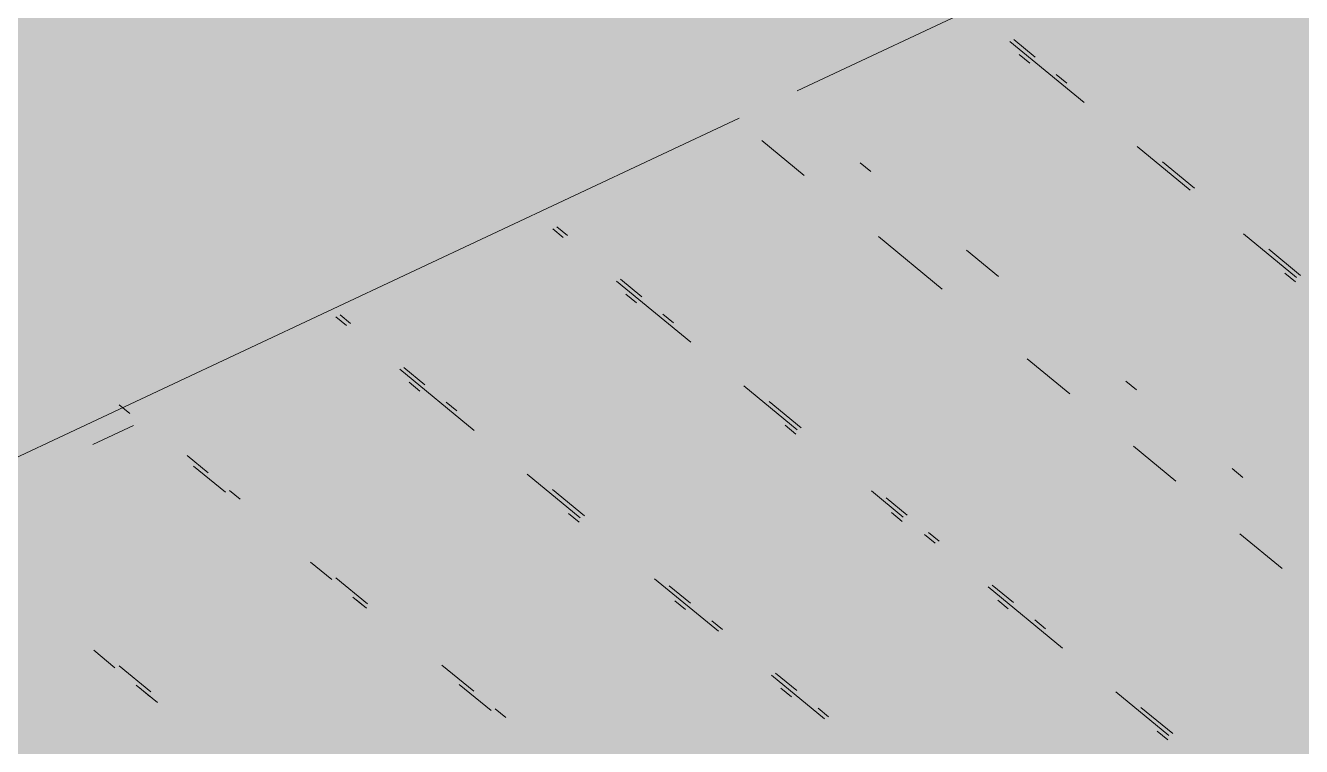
# Model space of a CAD drawing. Header units: millimetres. Extents: x 5 to 1315, y 5 to 292.
# Drawn here: x 1193.931 to 1197.866, y 93.266 to 95.489 of the extents above; entities that cross this region are included whole.
import ezdxf

# ---------------------------------------------------------------- set-up
doc = ezdxf.new("R2010")
doc.units = ezdxf.units.MM
doc.layers.add('EXISTING', color=7, linetype='Continuous')
doc.layers.add('IMAGES', color=7, linetype='Continuous')

# ---------------------------------------------------------------- blocks, each defined once
blk = doc.blocks.new('SHEET_03')
at = {"layer": 'EXISTING', "color": 250, "lineweight": 9}
for p, q in [((296.3103, 95.2876), (300.1095, 97.0712)), ((297.0444, 95.3917), (296.9789, 95.4456)), ((296.9664, 95.4397), (297.1957, 95.2512)), ((297.0285, 95.3724), (296.9958, 95.3994)), ((297.1427, 95.3109), (297.1099, 95.3378)), ((292.3561, 93.4312), (296.1318, 95.2038)), ((296.2012, 95.1343), (296.3323, 95.0266)), ((297.3596, 95.1165), (297.5234, 94.9818)), ((296.5383, 95.0387), (296.5055, 95.0656)), ((297.5359, 94.9877), (297.4376, 95.0685)), ((295.5566, 94.8625), (295.5894, 94.8355)), ((295.6019, 94.8414), (295.5691, 94.8683)), ((296.5616, 94.8381), (296.7582, 94.6765)), ((297.6872, 94.8472), (297.851, 94.7125)), ((296.9314, 94.7155), (296.8332, 94.7963)), ((297.8635, 94.7184), (297.7652, 94.7992)), ((295.7532, 94.7009), (295.9825, 94.5123)), ((295.8312, 94.6529), (295.7657, 94.7067)), ((297.8476, 94.6991), (297.8149, 94.726)), ((295.8153, 94.6336), (295.7826, 94.6605)), ((294.8881, 94.591), (294.9209, 94.564)), ((294.9334, 94.5699), (294.9006, 94.5968)), ((295.9295, 94.5721), (295.8967, 94.599)), ((297.0203, 94.461), (297.1513, 94.3533)), ((295.0847, 94.4294), (295.3141, 94.2408)), ((295.1627, 94.3814), (295.0972, 94.4352)), ((295.1468, 94.3621), (295.1141, 94.389)), ((297.3574, 94.3654), (297.3246, 94.3923)), ((296.1464, 94.3777), (296.3102, 94.243)), ((294.2197, 94.3194), (294.2524, 94.2925)), ((295.261, 94.3006), (295.2283, 94.3275)), ((296.3227, 94.2489), (296.2244, 94.3297)), ((294.1383, 94.1972), (294.2632, 94.2559)), ((296.3068, 94.2296), (296.274, 94.2565)), ((297.3479, 94.1917), (297.479, 94.0839)), ((294.4943, 94.1098), (294.4287, 94.1637)), ((294.449, 94.1309), (294.5473, 94.0501)), ((295.4779, 94.1062), (295.6417, 93.9715)), ((297.685, 94.096), (297.6522, 94.123)), ((294.5925, 94.029), (294.5598, 94.056)), ((295.6542, 93.9774), (295.5559, 94.0582)), ((296.5395, 94.0545), (296.6378, 93.9737)), ((296.6503, 93.9796), (296.5848, 94.0334)), ((295.6383, 93.9581), (295.6055, 93.985)), ((296.6344, 93.9603), (296.6016, 93.9872)), ((296.7033, 93.9198), (296.7361, 93.8929)), ((296.7486, 93.8988), (296.7158, 93.9257)), ((297.6756, 93.9223), (297.8066, 93.8146)), ((294.8094, 93.8347), (294.8749, 93.7808)), ((294.9857, 93.7059), (294.8874, 93.7867)), ((295.871, 93.783), (296.0676, 93.6214)), ((295.9818, 93.708), (295.9163, 93.7619)), ((296.8999, 93.7582), (297.1293, 93.5697)), ((296.9779, 93.7102), (296.9124, 93.7641)), ((294.9405, 93.7269), (294.9732, 93.7)), ((294.9823, 93.6924), (294.9496, 93.7194)), ((295.9659, 93.6888), (295.9332, 93.7157)), ((296.962, 93.6909), (296.9293, 93.7179)), ((296.0801, 93.6272), (296.0473, 93.6542)), ((297.0762, 93.6294), (297.0435, 93.6564)), ((294.1409, 93.5631), (294.2065, 93.5093)), ((294.3172, 93.4343), (294.2189, 93.5151)), ((295.3133, 93.4365), (295.2151, 93.5173)), ((296.2314, 93.4867), (296.3953, 93.352)), ((296.3095, 93.4387), (296.2439, 93.4926)), ((294.272, 93.4554), (294.3375, 93.4015)), ((294.3138, 93.4209), (294.2811, 93.4479)), ((295.2681, 93.4576), (295.3664, 93.3768)), ((296.2936, 93.4194), (296.2608, 93.4464)), ((297.2931, 93.435), (297.4569, 93.3004)), ((295.4116, 93.3557), (295.3789, 93.3827)), ((296.4077, 93.3579), (296.375, 93.3848)), ((297.4694, 93.3062), (297.3711, 93.387)), ((297.4535, 93.287), (297.4207, 93.3139))]:
    blk.add_line(p, q, dxfattribs=at)
at = {"layer": 'IMAGES', "color": 7}
for points in [[(289.3345, 95.4359), (296.3691, 95.4359), (289.3345, 95.5323), (296.3691, 95.5323)], [(296.3691, 95.4359), (296.4655, 95.4359), (296.3691, 95.5323), (296.4655, 95.5323)], [(296.4655, 95.3395), (296.5618, 95.3395), (296.4655, 95.5323), (296.5618, 95.5323)], [(296.5618, 95.4359), (296.6582, 95.4359), (296.5618, 95.5323), (296.6582, 95.5323)], [(296.6582, 95.4359), (296.7545, 95.4359), (296.6582, 95.5323), (296.7545, 95.5323)], [(296.7545, 95.4359), (296.8509, 95.4359), (296.7545, 95.5323), (296.8509, 95.5323)], [(296.8509, 95.4359), (297.0436, 95.4359), (296.8509, 95.5323), (297.0436, 95.5323)], [(297.0436, 95.4359), (297.14, 95.4359), (297.0436, 95.5323), (297.14, 95.5323)], [(297.14, 95.3395), (297.2364, 95.3395), (297.14, 95.5323), (297.2364, 95.5323)], [(297.2364, 95.4359), (297.6218, 95.4359), (297.2364, 95.5323), (297.6218, 95.5323)], [(297.6218, 95.4359), (297.7182, 95.4359), (297.6218, 95.5323), (297.7182, 95.5323)], [(297.7182, 95.4359), (297.8145, 95.4359), (297.7182, 95.5323), (297.8145, 95.5323)], [(297.8145, 95.4359), (297.9109, 95.4359), (297.8145, 95.5323), (297.9109, 95.5323)], [(289.0455, 95.3395), (296.08, 95.3395), (289.0455, 95.4359), (296.08, 95.4359)], [(296.08, 95.3395), (296.2727, 95.3395), (296.08, 95.4359), (296.2727, 95.4359)], [(296.2727, 95.3395), (296.3691, 95.3395), (296.2727, 95.4359), (296.3691, 95.4359)], [(296.3691, 95.3395), (296.4655, 95.3395), (296.3691, 95.4359), (296.4655, 95.4359)], [(296.5618, 95.3395), (296.6582, 95.3395), (296.5618, 95.4359), (296.6582, 95.4359)], [(296.6582, 95.3395), (296.7545, 95.3395), (296.6582, 95.4359), (296.7545, 95.4359)], [(296.7545, 95.3395), (296.8509, 95.3395), (296.7545, 95.4359), (296.8509, 95.4359)], [(296.8509, 95.3395), (296.9473, 95.3395), (296.8509, 95.4359), (296.9473, 95.4359)], [(296.9473, 95.3395), (297.0436, 95.3395), (296.9473, 95.4359), (297.0436, 95.4359)], [(297.0436, 95.3395), (297.14, 95.3395), (297.0436, 95.4359), (297.14, 95.4359)], [(297.2364, 95.3395), (297.8145, 95.3395), (297.2364, 95.4359), (297.8145, 95.4359)], [(297.8145, 95.3395), (297.9109, 95.3395), (297.8145, 95.4359), (297.9109, 95.4359)], [(288.9491, 95.2431), (295.8873, 95.2431), (288.9491, 95.3395), (295.8873, 95.3395)], [(295.8873, 95.2431), (296.08, 95.2431), (295.8873, 95.3395), (296.08, 95.3395)], [(296.08, 95.2431), (296.1764, 95.2431), (296.08, 95.3395), (296.1764, 95.3395)], [(296.1764, 95.2431), (296.2727, 95.2431), (296.1764, 95.3395), (296.2727, 95.3395)], [(296.2727, 95.2431), (296.3691, 95.2431), (296.2727, 95.3395), (296.3691, 95.3395)], [(296.3691, 95.2431), (296.5618, 95.2431), (296.3691, 95.3395), (296.5618, 95.3395)], [(296.5618, 95.2431), (296.6582, 95.2431), (296.5618, 95.3395), (296.6582, 95.3395)], [(296.6582, 95.2431), (296.7545, 95.2431), (296.6582, 95.3395), (296.7545, 95.3395)], [(296.7545, 95.2431), (296.8509, 95.2431), (296.7545, 95.3395), (296.8509, 95.3395)], [(296.8509, 95.2431), (297.0436, 95.2431), (296.8509, 95.3395), (297.0436, 95.3395)], [(297.0436, 95.2431), (297.2364, 95.2431), (297.0436, 95.3395), (297.2364, 95.3395)], [(297.2364, 95.2431), (297.3327, 95.2431), (297.2364, 95.3395), (297.3327, 95.3395)], [(297.3327, 95.2431), (297.4291, 95.2431), (297.3327, 95.3395), (297.4291, 95.3395)], [(297.4291, 95.2431), (297.9109, 95.2431), (297.4291, 95.3395), (297.9109, 95.3395)], [(288.9491, 95.1467), (295.5982, 95.1467), (288.9491, 95.2431), (295.5982, 95.2431)], [(295.5982, 95.1467), (295.6945, 95.1467), (295.5982, 95.2431), (295.6945, 95.2431)], [(295.6945, 95.1467), (295.7909, 95.1467), (295.6945, 95.2431), (295.7909, 95.2431)], [(295.7909, 95.1467), (295.8873, 95.1467), (295.7909, 95.2431), (295.8873, 95.2431)], [(295.8873, 95.1467), (295.9836, 95.1467), (295.8873, 95.2431), (295.9836, 95.2431)], [(295.9836, 95.1467), (296.08, 95.1467), (295.9836, 95.2431), (296.08, 95.2431)], [(296.08, 95.1467), (296.2727, 95.1467), (296.08, 95.2431), (296.2727, 95.2431)], [(296.2727, 95.1467), (296.3691, 95.1467), (296.2727, 95.2431), (296.3691, 95.2431)], [(296.3691, 95.1467), (296.4655, 95.1467), (296.3691, 95.2431), (296.4655, 95.2431)], [(296.4655, 95.1467), (296.5618, 95.1467), (296.4655, 95.2431), (296.5618, 95.2431)], [(296.5618, 95.1467), (296.6582, 95.1467), (296.5618, 95.2431), (296.6582, 95.2431)], [(296.6582, 95.1467), (297.0436, 95.1467), (296.6582, 95.2431), (297.0436, 95.2431)], [(297.0436, 95.1467), (297.14, 95.1467), (297.0436, 95.2431), (297.14, 95.2431)], [(297.14, 95.1467), (297.4291, 95.1467), (297.14, 95.2431), (297.4291, 95.2431)], [(297.4291, 95.1467), (297.5255, 95.1467), (297.4291, 95.2431), (297.5255, 95.2431)], [(297.5255, 95.1467), (298.0073, 95.1467), (297.5255, 95.2431), (298.0073, 95.2431)], [(289.1418, 95.0503), (295.4055, 95.0503), (289.1418, 95.1467), (295.4055, 95.1467)], [(295.4055, 95.0503), (295.5018, 95.0503), (295.4055, 95.1467), (295.5018, 95.1467)], [(295.5018, 95.0503), (295.5982, 95.0503), (295.5018, 95.1467), (295.5982, 95.1467)], [(295.5982, 94.9539), (295.6945, 94.9539), (295.5982, 95.1467), (295.6945, 95.1467)], [(295.6945, 95.0503), (295.7909, 95.0503), (295.6945, 95.1467), (295.7909, 95.1467)], [(295.7909, 95.0503), (295.8873, 95.0503), (295.7909, 95.1467), (295.8873, 95.1467)], [(295.8873, 95.0503), (295.9836, 95.0503), (295.8873, 95.1467), (295.9836, 95.1467)], [(295.9836, 95.0503), (296.08, 95.0503), (295.9836, 95.1467), (296.08, 95.1467)], [(296.08, 95.0503), (296.1764, 95.0503), (296.08, 95.1467), (296.1764, 95.1467)], [(296.1764, 95.0503), (296.3691, 95.0503), (296.1764, 95.1467), (296.3691, 95.1467)], [(296.3691, 95.0503), (296.4655, 95.0503), (296.3691, 95.1467), (296.4655, 95.1467)], [(296.4655, 95.0503), (296.5618, 95.0503), (296.4655, 95.1467), (296.5618, 95.1467)], [(296.5618, 95.0503), (296.6582, 95.0503), (296.5618, 95.1467), (296.6582, 95.1467)], [(296.6582, 95.0503), (297.14, 95.0503), (296.6582, 95.1467), (297.14, 95.1467)], [(297.14, 95.0503), (297.2364, 95.0503), (297.14, 95.1467), (297.2364, 95.1467)], [(297.2364, 95.0503), (297.3327, 95.0503), (297.2364, 95.1467), (297.3327, 95.1467)], [(297.3327, 95.0503), (297.5255, 95.0503), (297.3327, 95.1467), (297.5255, 95.1467)], [(297.5255, 95.0503), (297.6218, 95.0503), (297.5255, 95.1467), (297.6218, 95.1467)], [(297.6218, 95.0503), (298.2, 95.0503), (297.6218, 95.1467), (298.2, 95.1467)], [(289.4309, 94.9539), (295.3091, 94.9539), (289.4309, 95.0503), (295.3091, 95.0503)], [(295.3091, 94.9539), (295.4055, 94.9539), (295.3091, 95.0503), (295.4055, 95.0503)], [(295.4055, 94.8575), (295.5018, 94.8575), (295.4055, 95.0503), (295.5018, 95.0503)], [(295.5018, 94.9539), (295.5982, 94.9539), (295.5018, 95.0503), (295.5982, 95.0503)], [(295.6945, 94.9539), (295.7909, 94.9539), (295.6945, 95.0503), (295.7909, 95.0503)], [(295.7909, 94.9539), (295.9836, 94.9539), (295.7909, 95.0503), (295.9836, 95.0503)], [(295.9836, 94.9539), (296.08, 94.9539), (295.9836, 95.0503), (296.08, 95.0503)], [(296.08, 94.9539), (296.1764, 94.9539), (296.08, 95.0503), (296.1764, 95.0503)], [(296.1764, 94.9539), (296.2727, 94.9539), (296.1764, 95.0503), (296.2727, 95.0503)], [(296.2727, 94.9539), (296.3691, 94.9539), (296.2727, 95.0503), (296.3691, 95.0503)], [(296.3691, 94.9539), (296.4655, 94.9539), (296.3691, 95.0503), (296.4655, 95.0503)], [(296.4655, 94.9539), (296.6582, 94.9539), (296.4655, 95.0503), (296.6582, 95.0503)], [(296.6582, 94.9539), (296.7545, 94.9539), (296.6582, 95.0503), (296.7545, 95.0503)], [(296.7545, 94.9539), (296.8509, 94.9539), (296.7545, 95.0503), (296.8509, 95.0503)], [(296.8509, 94.9539), (297.2364, 94.9539), (296.8509, 95.0503), (297.2364, 95.0503)], [(297.2364, 94.9539), (297.3327, 94.9539), (297.2364, 95.0503), (297.3327, 95.0503)], [(297.3327, 94.9539), (297.4291, 94.9539), (297.3327, 95.0503), (297.4291, 95.0503)], [(297.4291, 94.9539), (297.6218, 94.9539), (297.4291, 95.0503), (297.6218, 95.0503)], [(297.6218, 94.9539), (297.7182, 94.9539), (297.6218, 95.0503), (297.7182, 95.0503)], [(297.7182, 94.9539), (298.2964, 94.9539), (297.7182, 95.0503), (298.2964, 95.0503)], [(289.5273, 94.8575), (295.02, 94.8575), (289.5273, 94.9539), (295.02, 94.9539)], [(295.02, 94.8575), (295.1164, 94.8575), (295.02, 94.9539), (295.1164, 94.9539)], [(295.1164, 94.7611), (295.2127, 94.7611), (295.1164, 94.9539), (295.2127, 94.9539)], [(295.2127, 94.8575), (295.3091, 94.8575), (295.2127, 94.9539), (295.3091, 94.9539)], [(295.3091, 94.8575), (295.4055, 94.8575), (295.3091, 94.9539), (295.4055, 94.9539)], [(295.5018, 94.8575), (295.5982, 94.8575), (295.5018, 94.9539), (295.5982, 94.9539)], [(295.5982, 94.8575), (295.6945, 94.8575), (295.5982, 94.9539), (295.6945, 94.9539)], [(295.6945, 94.8575), (295.7909, 94.8575), (295.6945, 94.9539), (295.7909, 94.9539)], [(295.7909, 94.8575), (295.9836, 94.8575), (295.7909, 94.9539), (295.9836, 94.9539)], [(295.9836, 94.8575), (296.2727, 94.8575), (295.9836, 94.9539), (296.2727, 94.9539)], [(296.2727, 94.8575), (296.3691, 94.8575), (296.2727, 94.9539), (296.3691, 94.9539)], [(296.3691, 94.8575), (296.4655, 94.8575), (296.3691, 94.9539), (296.4655, 94.9539)], [(296.4655, 94.8575), (296.5618, 94.8575), (296.4655, 94.9539), (296.5618, 94.9539)], [(296.5618, 94.8575), (296.7545, 94.8575), (296.5618, 94.9539), (296.7545, 94.9539)], [(296.7545, 94.8575), (296.8509, 94.8575), (296.7545, 94.9539), (296.8509, 94.9539)], [(296.8509, 94.8575), (296.9473, 94.8575), (296.8509, 94.9539), (296.9473, 94.9539)], [(296.9473, 94.8575), (297.3327, 94.8575), (296.9473, 94.9539), (297.3327, 94.9539)], [(297.3327, 94.8575), (297.4291, 94.8575), (297.3327, 94.9539), (297.4291, 94.9539)], [(297.4291, 94.8575), (297.5255, 94.8575), (297.4291, 94.9539), (297.5255, 94.9539)], [(297.5255, 94.8575), (297.7182, 94.8575), (297.5255, 94.9539), (297.7182, 94.9539)], [(297.7182, 94.8575), (297.8145, 94.8575), (297.7182, 94.9539), (297.8145, 94.9539)], [(297.8145, 94.8575), (297.9109, 94.8575), (297.8145, 94.9539), (297.9109, 94.9539)], [(289.6236, 94.7611), (294.8273, 94.7611), (289.6236, 94.8575), (294.8273, 94.8575)], [(294.8273, 94.7611), (294.9236, 94.7611), (294.8273, 94.8575), (294.9236, 94.8575)], [(294.9236, 94.7611), (295.02, 94.7611), (294.9236, 94.8575), (295.02, 94.8575)], [(295.02, 94.7611), (295.1164, 94.7611), (295.02, 94.8575), (295.1164, 94.8575)], [(295.2127, 94.7611), (295.3091, 94.7611), (295.2127, 94.8575), (295.3091, 94.8575)], [(295.3091, 94.7611), (295.4055, 94.7611), (295.3091, 94.8575), (295.4055, 94.8575)], [(295.4055, 94.7611), (295.5018, 94.7611), (295.4055, 94.8575), (295.5018, 94.8575)], [(295.5018, 94.7611), (295.5982, 94.7611), (295.5018, 94.8575), (295.5982, 94.8575)], [(295.5982, 94.6647), (295.7909, 94.6647), (295.5982, 94.8575), (295.7909, 94.8575)], [(295.7909, 94.7611), (295.8873, 94.7611), (295.7909, 94.8575), (295.8873, 94.8575)], [(295.8873, 94.7611), (296.3691, 94.7611), (295.8873, 94.8575), (296.3691, 94.8575)], [(296.3691, 94.7611), (296.4655, 94.7611), (296.3691, 94.8575), (296.4655, 94.8575)], [(296.4655, 94.7611), (296.6582, 94.7611), (296.4655, 94.8575), (296.6582, 94.8575)], [(296.6582, 94.7611), (296.7545, 94.7611), (296.6582, 94.8575), (296.7545, 94.8575)], [(296.7545, 94.7611), (296.8509, 94.7611), (296.7545, 94.8575), (296.8509, 94.8575)], [(296.8509, 94.7611), (296.9473, 94.7611), (296.8509, 94.8575), (296.9473, 94.8575)], [(296.9473, 94.7611), (297.0436, 94.7611), (296.9473, 94.8575), (297.0436, 94.8575)], [(297.0436, 94.7611), (297.4291, 94.7611), (297.0436, 94.8575), (297.4291, 94.8575)], [(297.4291, 94.7611), (297.5255, 94.7611), (297.4291, 94.8575), (297.5255, 94.8575)], [(297.5255, 94.7611), (297.6218, 94.7611), (297.5255, 94.8575), (297.6218, 94.8575)], [(297.6218, 94.7611), (297.7182, 94.7611), (297.6218, 94.8575), (297.7182, 94.8575)], [(297.7182, 94.7611), (297.8145, 94.7611), (297.7182, 94.8575), (297.8145, 94.8575)], [(297.8145, 94.7611), (297.9109, 94.7611), (297.8145, 94.8575), (297.9109, 94.8575)], [(289.6236, 94.6647), (294.5382, 94.6647), (289.6236, 94.7611), (294.5382, 94.7611)], [(294.5382, 94.6647), (294.7309, 94.6647), (294.5382, 94.7611), (294.7309, 94.7611)], [(294.7309, 94.5683), (294.8273, 94.5683), (294.7309, 94.7611), (294.8273, 94.7611)], [(294.8273, 94.6647), (294.9236, 94.6647), (294.8273, 94.7611), (294.9236, 94.7611)], [(294.9236, 94.6647), (295.1164, 94.6647), (294.9236, 94.7611), (295.1164, 94.7611)], [(295.1164, 94.6647), (295.2127, 94.6647), (295.1164, 94.7611), (295.2127, 94.7611)], [(295.2127, 94.6647), (295.3091, 94.6647), (295.2127, 94.7611), (295.3091, 94.7611)], [(295.3091, 94.6647), (295.4055, 94.6647), (295.3091, 94.7611), (295.4055, 94.7611)], [(295.4055, 94.6647), (295.5018, 94.6647), (295.4055, 94.7611), (295.5018, 94.7611)], [(295.5018, 94.6647), (295.5982, 94.6647), (295.5018, 94.7611), (295.5982, 94.7611)], [(295.7909, 94.6647), (295.8873, 94.6647), (295.7909, 94.7611), (295.8873, 94.7611)], [(295.8873, 94.6647), (295.9836, 94.6647), (295.8873, 94.7611), (295.9836, 94.7611)], [(295.9836, 94.6647), (296.4655, 94.6647), (295.9836, 94.7611), (296.4655, 94.7611)], [(296.4655, 94.6647), (296.5618, 94.6647), (296.4655, 94.7611), (296.5618, 94.7611)], [(296.5618, 94.6647), (296.6582, 94.6647), (296.5618, 94.7611), (296.6582, 94.7611)], [(296.6582, 94.6647), (296.7545, 94.6647), (296.6582, 94.7611), (296.7545, 94.7611)], [(296.7545, 94.6647), (296.8509, 94.6647), (296.7545, 94.7611), (296.8509, 94.7611)], [(296.8509, 94.6647), (296.9473, 94.6647), (296.8509, 94.7611), (296.9473, 94.7611)], [(296.9473, 94.6647), (297.0436, 94.6647), (296.9473, 94.7611), (297.0436, 94.7611)], [(297.0436, 94.6647), (297.14, 94.6647), (297.0436, 94.7611), (297.14, 94.7611)], [(297.14, 94.6647), (297.6218, 94.6647), (297.14, 94.7611), (297.6218, 94.7611)], [(297.6218, 94.6647), (297.7182, 94.6647), (297.6218, 94.7611), (297.7182, 94.7611)], [(297.7182, 94.6647), (297.9109, 94.6647), (297.7182, 94.7611), (297.9109, 94.7611)], [(289.6236, 94.5683), (294.4418, 94.5683), (289.6236, 94.6647), (294.4418, 94.6647)], [(294.4418, 94.5683), (294.6345, 94.5683), (294.4418, 94.6647), (294.6345, 94.6647)], [(294.6345, 94.5683), (294.7309, 94.5683), (294.6345, 94.6647), (294.7309, 94.6647)], [(294.8273, 94.5683), (294.9236, 94.5683), (294.8273, 94.6647), (294.9236, 94.6647)], [(294.9236, 94.5683), (295.1164, 94.5683), (294.9236, 94.6647), (295.1164, 94.6647)], [(295.1164, 94.5683), (295.2127, 94.5683), (295.1164, 94.6647), (295.2127, 94.6647)], [(295.2127, 94.5683), (295.3091, 94.5683), (295.2127, 94.6647), (295.3091, 94.6647)], [(295.3091, 94.5683), (295.4055, 94.5683), (295.3091, 94.6647), (295.4055, 94.6647)], [(295.4055, 94.5683), (295.5982, 94.5683), (295.4055, 94.6647), (295.5982, 94.6647)], [(295.5982, 94.5683), (295.7909, 94.5683), (295.5982, 94.6647), (295.7909, 94.6647)], [(295.7909, 94.5683), (295.9836, 94.5683), (295.7909, 94.6647), (295.9836, 94.6647)], [(295.9836, 94.5683), (296.08, 94.5683), (295.9836, 94.6647), (296.08, 94.6647)], [(296.08, 94.5683), (296.5618, 94.5683), (296.08, 94.6647), (296.5618, 94.6647)], [(296.5618, 94.5683), (296.6582, 94.5683), (296.5618, 94.6647), (296.6582, 94.6647)], [(296.6582, 94.5683), (296.7545, 94.5683), (296.6582, 94.6647), (296.7545, 94.6647)], [(296.7545, 94.5683), (296.8509, 94.5683), (296.7545, 94.6647), (296.8509, 94.6647)], [(296.8509, 94.5683), (296.9473, 94.5683), (296.8509, 94.6647), (296.9473, 94.6647)], [(296.9473, 94.5683), (297.0436, 94.5683), (296.9473, 94.6647), (297.0436, 94.6647)], [(297.0436, 94.5683), (297.14, 94.5683), (297.0436, 94.6647), (297.14, 94.6647)], [(297.14, 94.5683), (297.2364, 94.5683), (297.14, 94.6647), (297.2364, 94.6647)], [(297.2364, 94.5683), (297.7182, 94.5683), (297.2364, 94.6647), (297.7182, 94.6647)], [(297.7182, 94.5683), (297.8145, 94.5683), (297.7182, 94.6647), (297.8145, 94.6647)], [(297.8145, 94.5683), (297.9109, 94.5683), (297.8145, 94.6647), (297.9109, 94.6647)], [(289.6236, 94.4719), (294.1527, 94.4719), (289.6236, 94.5683), (294.1527, 94.5683)], [(294.1527, 94.4719), (294.2491, 94.4719), (294.1527, 94.5683), (294.2491, 94.5683)], [(294.2491, 94.4719), (294.3455, 94.4719), (294.2491, 94.5683), (294.3455, 94.5683)], [(294.3455, 94.4719), (294.4418, 94.4719), (294.3455, 94.5683), (294.4418, 94.5683)], [(294.4418, 94.3755), (294.5382, 94.3755), (294.4418, 94.5683), (294.5382, 94.5683)], [(294.5382, 94.4719), (294.6345, 94.4719), (294.5382, 94.5683), (294.6345, 94.5683)], [(294.6345, 94.4719), (294.7309, 94.4719), (294.6345, 94.5683), (294.7309, 94.5683)], [(294.7309, 94.4719), (294.8273, 94.4719), (294.7309, 94.5683), (294.8273, 94.5683)], [(294.8273, 94.4719), (294.9236, 94.4719), (294.8273, 94.5683), (294.9236, 94.5683)], [(294.9236, 94.4719), (295.02, 94.4719), (294.9236, 94.5683), (295.02, 94.5683)], [(295.02, 94.4719), (295.1164, 94.4719), (295.02, 94.5683), (295.1164, 94.5683)], [(295.1164, 94.4719), (295.2127, 94.4719), (295.1164, 94.5683), (295.2127, 94.5683)], [(295.2127, 94.4719), (295.6945, 94.4719), (295.2127, 94.5683), (295.6945, 94.5683)], [(295.6945, 94.4719), (295.7909, 94.4719), (295.6945, 94.5683), (295.7909, 94.5683)], [(295.7909, 94.4719), (295.8873, 94.4719), (295.7909, 94.5683), (295.8873, 94.5683)], [(295.8873, 94.4719), (296.08, 94.4719), (295.8873, 94.5683), (296.08, 94.5683)], [(296.08, 94.4719), (296.1764, 94.4719), (296.08, 94.5683), (296.1764, 94.5683)], [(296.1764, 94.4719), (296.2727, 94.4719), (296.1764, 94.5683), (296.2727, 94.5683)], [(296.2727, 94.4719), (296.6582, 94.4719), (296.2727, 94.5683), (296.6582, 94.5683)], [(296.6582, 94.4719), (296.7545, 94.4719), (296.6582, 94.5683), (296.7545, 94.5683)], [(296.7545, 94.4719), (296.8509, 94.4719), (296.7545, 94.5683), (296.8509, 94.5683)], [(296.8509, 94.4719), (296.9473, 94.4719), (296.8509, 94.5683), (296.9473, 94.5683)], [(296.9473, 94.4719), (297.0436, 94.4719), (296.9473, 94.5683), (297.0436, 94.5683)], [(297.0436, 94.4719), (297.14, 94.4719), (297.0436, 94.5683), (297.14, 94.5683)], [(297.14, 94.4719), (297.2364, 94.4719), (297.14, 94.5683), (297.2364, 94.5683)], [(297.2364, 94.4719), (297.3327, 94.4719), (297.2364, 94.5683), (297.3327, 94.5683)], [(297.3327, 94.4719), (297.4291, 94.4719), (297.3327, 94.5683), (297.4291, 94.5683)], [(297.4291, 94.4719), (298.0073, 94.4719), (297.4291, 94.5683), (298.0073, 94.5683)], [(289.6236, 94.3755), (294.0564, 94.3755), (289.6236, 94.4719), (294.0564, 94.4719)], [(294.0564, 94.3755), (294.1527, 94.3755), (294.0564, 94.4719), (294.1527, 94.4719)], [(294.1527, 94.3755), (294.2491, 94.3755), (294.1527, 94.4719), (294.2491, 94.4719)], [(294.2491, 94.3755), (294.3455, 94.3755), (294.2491, 94.4719), (294.3455, 94.4719)], [(294.3455, 94.3755), (294.4418, 94.3755), (294.3455, 94.4719), (294.4418, 94.4719)], [(294.5382, 94.3755), (294.6345, 94.3755), (294.5382, 94.4719), (294.6345, 94.4719)], [(294.6345, 94.3755), (294.7309, 94.3755), (294.6345, 94.4719), (294.7309, 94.4719)], [(294.7309, 94.3755), (294.8273, 94.3755), (294.7309, 94.4719), (294.8273, 94.4719)], [(294.8273, 94.3755), (294.9236, 94.3755), (294.8273, 94.4719), (294.9236, 94.4719)], [(294.9236, 94.3755), (295.02, 94.3755), (294.9236, 94.4719), (295.02, 94.4719)], [(295.02, 94.3755), (295.1164, 94.3755), (295.02, 94.4719), (295.1164, 94.4719)], [(295.1164, 94.3755), (295.2127, 94.3755), (295.1164, 94.4719), (295.2127, 94.4719)], [(295.2127, 94.3755), (295.7909, 94.3755), (295.2127, 94.4719), (295.7909, 94.4719)], [(295.7909, 94.3755), (295.8873, 94.3755), (295.7909, 94.4719), (295.8873, 94.4719)], [(295.8873, 94.3755), (295.9836, 94.3755), (295.8873, 94.4719), (295.9836, 94.4719)], [(295.9836, 94.3755), (296.08, 94.3755), (295.9836, 94.4719), (296.08, 94.4719)], [(296.08, 94.3755), (296.1764, 94.3755), (296.08, 94.4719), (296.1764, 94.4719)], [(296.1764, 94.3755), (296.2727, 94.3755), (296.1764, 94.4719), (296.2727, 94.4719)], [(296.2727, 94.3755), (296.3691, 94.3755), (296.2727, 94.4719), (296.3691, 94.4719)], [(296.3691, 94.3755), (296.7545, 94.3755), (296.3691, 94.4719), (296.7545, 94.4719)], [(296.7545, 94.3755), (296.8509, 94.3755), (296.7545, 94.4719), (296.8509, 94.4719)], [(296.8509, 94.3755), (296.9473, 94.3755), (296.8509, 94.4719), (296.9473, 94.4719)], [(296.9473, 94.3755), (297.14, 94.3755), (296.9473, 94.4719), (297.14, 94.4719)], [(297.14, 94.3755), (297.2364, 94.3755), (297.14, 94.4719), (297.2364, 94.4719)], [(297.2364, 94.3755), (297.3327, 94.3755), (297.2364, 94.4719), (297.3327, 94.4719)], [(297.3327, 94.3755), (297.4291, 94.3755), (297.3327, 94.4719), (297.4291, 94.4719)], [(297.4291, 94.3755), (297.5255, 94.3755), (297.4291, 94.4719), (297.5255, 94.4719)], [(297.5255, 94.3755), (298.1036, 94.3755), (297.5255, 94.4719), (298.1036, 94.4719)], [(293.8636, 94.2791), (293.96, 94.2791), (293.8636, 94.3755), (293.96, 94.3755)], [(293.96, 94.2791), (294.0564, 94.2791), (293.96, 94.3755), (294.0564, 94.3755)], [(294.0564, 94.2791), (294.1527, 94.2791), (294.0564, 94.3755), (294.1527, 94.3755)], [(294.1527, 94.2791), (294.2491, 94.2791), (294.1527, 94.3755), (294.2491, 94.3755)], [(294.2491, 94.2791), (294.3455, 94.2791), (294.2491, 94.3755), (294.3455, 94.3755)], [(294.3455, 94.2791), (294.4418, 94.2791), (294.3455, 94.3755), (294.4418, 94.3755)], [(294.4418, 94.2791), (294.5382, 94.2791), (294.4418, 94.3755), (294.5382, 94.3755)], [(294.5382, 94.2791), (294.6345, 94.2791), (294.5382, 94.3755), (294.6345, 94.3755)], [(294.6345, 94.2791), (294.7309, 94.2791), (294.6345, 94.3755), (294.7309, 94.3755)], [(294.7309, 94.2791), (295.1164, 94.2791), (294.7309, 94.3755), (295.1164, 94.3755)], [(295.1164, 94.2791), (295.3091, 94.2791), (295.1164, 94.3755), (295.3091, 94.3755)], [(295.3091, 94.2791), (295.9836, 94.2791), (295.3091, 94.3755), (295.9836, 94.3755)], [(295.9836, 94.2791), (296.08, 94.2791), (295.9836, 94.3755), (296.08, 94.3755)], [(296.08, 94.2791), (296.1764, 94.2791), (296.08, 94.3755), (296.1764, 94.3755)], [(296.1764, 94.2791), (296.2727, 94.2791), (296.1764, 94.3755), (296.2727, 94.3755)], [(296.2727, 94.2791), (296.3691, 94.2791), (296.2727, 94.3755), (296.3691, 94.3755)], [(296.3691, 94.2791), (296.4655, 94.2791), (296.3691, 94.3755), (296.4655, 94.3755)], [(296.4655, 94.2791), (296.9473, 94.2791), (296.4655, 94.3755), (296.9473, 94.3755)], [(296.9473, 94.2791), (297.0436, 94.2791), (296.9473, 94.3755), (297.0436, 94.3755)], [(297.0436, 94.2791), (297.14, 94.2791), (297.0436, 94.3755), (297.14, 94.3755)], [(297.14, 94.2791), (297.2364, 94.2791), (297.14, 94.3755), (297.2364, 94.3755)], [(297.2364, 94.2791), (297.3327, 94.2791), (297.2364, 94.3755), (297.3327, 94.3755)], [(297.3327, 94.2791), (297.5255, 94.2791), (297.3327, 94.3755), (297.5255, 94.3755)], [(297.5255, 94.2791), (297.6218, 94.2791), (297.5255, 94.3755), (297.6218, 94.3755)], [(297.6218, 94.2791), (298.1036, 94.2791), (297.6218, 94.3755), (298.1036, 94.3755)], [(293.8636, 94.1827), (293.96, 94.1827), (293.8636, 94.2791), (293.96, 94.2791)], [(293.96, 94.1827), (294.0564, 94.1827), (293.96, 94.2791), (294.0564, 94.2791)], [(294.0564, 94.1827), (294.1527, 94.1827), (294.0564, 94.2791), (294.1527, 94.2791)], [(294.1527, 94.0863), (294.2491, 94.0863), (294.1527, 94.2791), (294.2491, 94.2791)], [(294.2491, 94.1827), (294.4418, 94.1827), (294.2491, 94.2791), (294.4418, 94.2791)], [(294.4418, 94.1827), (294.6345, 94.1827), (294.4418, 94.2791), (294.6345, 94.2791)], [(294.6345, 94.1827), (295.2127, 94.1827), (294.6345, 94.2791), (295.2127, 94.2791)], [(295.2127, 94.1827), (295.4055, 94.1827), (295.2127, 94.2791), (295.4055, 94.2791)], [(295.4055, 94.1827), (295.5018, 94.1827), (295.4055, 94.2791), (295.5018, 94.2791)], [(295.5018, 94.1827), (296.08, 94.1827), (295.5018, 94.2791), (296.08, 94.2791)], [(296.08, 94.1827), (296.1764, 94.1827), (296.08, 94.2791), (296.1764, 94.2791)], [(296.1764, 94.1827), (296.2727, 94.1827), (296.1764, 94.2791), (296.2727, 94.2791)], [(296.2727, 94.1827), (296.3691, 94.1827), (296.2727, 94.2791), (296.3691, 94.2791)], [(296.3691, 94.1827), (296.4655, 94.1827), (296.3691, 94.2791), (296.4655, 94.2791)], [(296.4655, 94.1827), (296.5618, 94.1827), (296.4655, 94.2791), (296.5618, 94.2791)], [(296.5618, 94.1827), (297.0436, 94.1827), (296.5618, 94.2791), (297.0436, 94.2791)], [(297.0436, 94.1827), (297.14, 94.1827), (297.0436, 94.2791), (297.14, 94.2791)], [(297.14, 94.1827), (297.2364, 94.1827), (297.14, 94.2791), (297.2364, 94.2791)], [(297.2364, 94.1827), (297.3327, 94.1827), (297.2364, 94.2791), (297.3327, 94.2791)], [(297.3327, 94.1827), (297.5255, 94.1827), (297.3327, 94.2791), (297.5255, 94.2791)], [(297.5255, 94.1827), (297.6218, 94.1827), (297.5255, 94.2791), (297.6218, 94.2791)], [(297.6218, 94.1827), (297.7182, 94.1827), (297.6218, 94.2791), (297.7182, 94.2791)], [(297.7182, 94.1827), (298.2, 94.1827), (297.7182, 94.2791), (298.2, 94.2791)], [(293.8636, 94.0863), (293.96, 94.0863), (293.8636, 94.1827), (293.96, 94.1827)], [(293.96, 94.0863), (294.1527, 94.0863), (293.96, 94.1827), (294.1527, 94.1827)], [(294.2491, 94.0863), (294.3455, 94.0863), (294.2491, 94.1827), (294.3455, 94.1827)], [(294.3455, 93.9899), (294.4418, 93.9899), (294.3455, 94.1827), (294.4418, 94.1827)], [(294.4418, 94.0863), (294.5382, 94.0863), (294.4418, 94.1827), (294.5382, 94.1827)], [(294.5382, 94.0863), (294.6345, 94.0863), (294.5382, 94.1827), (294.6345, 94.1827)], [(294.6345, 94.0863), (294.7309, 94.0863), (294.6345, 94.1827), (294.7309, 94.1827)], [(294.7309, 94.0863), (295.2127, 94.0863), (294.7309, 94.1827), (295.2127, 94.1827)], [(295.2127, 94.0863), (295.3091, 94.0863), (295.2127, 94.1827), (295.3091, 94.1827)], [(295.3091, 94.0863), (295.4055, 94.0863), (295.3091, 94.1827), (295.4055, 94.1827)], [(295.4055, 94.0863), (295.5982, 94.0863), (295.4055, 94.1827), (295.5982, 94.1827)], [(295.5982, 94.0863), (295.6945, 94.0863), (295.5982, 94.1827), (295.6945, 94.1827)], [(295.6945, 94.0863), (296.1764, 94.0863), (295.6945, 94.1827), (296.1764, 94.1827)], [(296.1764, 94.0863), (296.2727, 94.0863), (296.1764, 94.1827), (296.2727, 94.1827)], [(296.2727, 94.0863), (296.3691, 94.0863), (296.2727, 94.1827), (296.3691, 94.1827)], [(296.3691, 94.0863), (296.4655, 94.0863), (296.3691, 94.1827), (296.4655, 94.1827)], [(296.4655, 94.0863), (296.5618, 94.0863), (296.4655, 94.1827), (296.5618, 94.1827)], [(296.5618, 94.0863), (296.6582, 94.0863), (296.5618, 94.1827), (296.6582, 94.1827)], [(296.6582, 94.0863), (297.14, 94.0863), (296.6582, 94.1827), (297.14, 94.1827)], [(297.14, 94.0863), (297.2364, 94.0863), (297.14, 94.1827), (297.2364, 94.1827)], [(297.2364, 94.0863), (297.3327, 94.0863), (297.2364, 94.1827), (297.3327, 94.1827)], [(297.3327, 94.0863), (297.5255, 94.0863), (297.3327, 94.1827), (297.5255, 94.1827)], [(297.5255, 94.0863), (297.6218, 94.0863), (297.5255, 94.1827), (297.6218, 94.1827)], [(297.6218, 94.0863), (297.7182, 94.0863), (297.6218, 94.1827), (297.7182, 94.1827)], [(297.7182, 94.0863), (297.8145, 94.0863), (297.7182, 94.1827), (297.8145, 94.1827)], [(297.8145, 94.0863), (298.2964, 94.0863), (297.8145, 94.1827), (298.2964, 94.1827)], [(293.7673, 93.9899), (293.96, 93.9899), (293.7673, 94.0863), (293.96, 94.0863)], [(293.96, 93.9899), (294.0564, 93.9899), (293.96, 94.0863), (294.0564, 94.0863)], [(294.0564, 93.9899), (294.1527, 93.9899), (294.0564, 94.0863), (294.1527, 94.0863)], [(294.1527, 93.9899), (294.2491, 93.9899), (294.1527, 94.0863), (294.2491, 94.0863)], [(294.2491, 93.9899), (294.3455, 93.9899), (294.2491, 94.0863), (294.3455, 94.0863)], [(294.4418, 93.9899), (294.5382, 93.9899), (294.4418, 94.0863), (294.5382, 94.0863)], [(294.5382, 93.9899), (294.6345, 93.9899), (294.5382, 94.0863), (294.6345, 94.0863)], [(294.6345, 93.9899), (294.8273, 93.9899), (294.6345, 94.0863), (294.8273, 94.0863)], [(294.8273, 93.9899), (295.3091, 93.9899), (294.8273, 94.0863), (295.3091, 94.0863)], [(295.3091, 93.9899), (295.4055, 93.9899), (295.3091, 94.0863), (295.4055, 94.0863)], [(295.4055, 93.9899), (295.5018, 93.9899), (295.4055, 94.0863), (295.5018, 94.0863)], [(295.5018, 93.9899), (295.6945, 93.9899), (295.5018, 94.0863), (295.6945, 94.0863)], [(295.6945, 93.9899), (295.7909, 93.9899), (295.6945, 94.0863), (295.7909, 94.0863)], [(295.7909, 93.9899), (296.3691, 93.9899), (295.7909, 94.0863), (296.3691, 94.0863)], [(296.3691, 93.9899), (296.4655, 93.9899), (296.3691, 94.0863), (296.4655, 94.0863)], [(296.4655, 93.9899), (296.6582, 93.9899), (296.4655, 94.0863), (296.6582, 94.0863)], [(296.6582, 93.9899), (296.7545, 93.9899), (296.6582, 94.0863), (296.7545, 94.0863)], [(296.7545, 93.9899), (296.8509, 93.9899), (296.7545, 94.0863), (296.8509, 94.0863)], [(296.8509, 93.9899), (297.3327, 93.9899), (296.8509, 94.0863), (297.3327, 94.0863)], [(297.3327, 93.9899), (297.4291, 93.9899), (297.3327, 94.0863), (297.4291, 94.0863)], [(297.4291, 93.9899), (297.5255, 93.9899), (297.4291, 94.0863), (297.5255, 94.0863)], [(297.5255, 93.9899), (297.8145, 93.9899), (297.5255, 94.0863), (297.8145, 94.0863)], [(297.8145, 93.9899), (297.9109, 93.9899), (297.8145, 94.0863), (297.9109, 94.0863)], [(293.8636, 93.8935), (293.96, 93.8935), (293.8636, 93.9899), (293.96, 93.9899)], [(293.96, 93.8935), (294.2491, 93.8935), (293.96, 93.9899), (294.2491, 93.9899)], [(294.2491, 93.8935), (294.3455, 93.8935), (294.2491, 93.9899), (294.3455, 93.9899)], [(294.3455, 93.8935), (294.4418, 93.8935), (294.3455, 93.9899), (294.4418, 93.9899)], [(294.4418, 93.8935), (294.5382, 93.8935), (294.4418, 93.9899), (294.5382, 93.9899)], [(294.5382, 93.8935), (294.6345, 93.8935), (294.5382, 93.9899), (294.6345, 93.9899)], [(294.6345, 93.8935), (294.7309, 93.8935), (294.6345, 93.9899), (294.7309, 93.9899)], [(294.7309, 93.8935), (294.8273, 93.8935), (294.7309, 93.9899), (294.8273, 93.9899)], [(294.8273, 93.8935), (294.9236, 93.8935), (294.8273, 93.9899), (294.9236, 93.9899)], [(294.9236, 93.8935), (295.4055, 93.8935), (294.9236, 93.9899), (295.4055, 93.9899)], [(295.4055, 93.8935), (295.5018, 93.8935), (295.4055, 93.9899), (295.5018, 93.9899)], [(295.5018, 93.8935), (295.5982, 93.8935), (295.5018, 93.9899), (295.5982, 93.9899)], [(295.5982, 93.8935), (295.7909, 93.8935), (295.5982, 93.9899), (295.7909, 93.9899)], [(295.7909, 93.8935), (295.8873, 93.8935), (295.7909, 93.9899), (295.8873, 93.9899)], [(295.8873, 93.8935), (296.4655, 93.8935), (295.8873, 93.9899), (296.4655, 93.9899)], [(296.4655, 93.8935), (296.5618, 93.8935), (296.4655, 93.9899), (296.5618, 93.9899)], [(296.5618, 93.8935), (296.7545, 93.8935), (296.5618, 93.9899), (296.7545, 93.9899)], [(296.7545, 93.8935), (296.8509, 93.8935), (296.7545, 93.9899), (296.8509, 93.9899)], [(296.8509, 93.8935), (296.9473, 93.8935), (296.8509, 93.9899), (296.9473, 93.9899)], [(296.9473, 93.8935), (297.4291, 93.8935), (296.9473, 93.9899), (297.4291, 93.9899)], [(297.4291, 93.8935), (297.5255, 93.8935), (297.4291, 93.9899), (297.5255, 93.9899)], [(297.5255, 93.8935), (297.6218, 93.8935), (297.5255, 93.9899), (297.6218, 93.9899)], [(297.6218, 93.8935), (297.7182, 93.8935), (297.6218, 93.9899), (297.7182, 93.9899)], [(297.7182, 93.8935), (297.8145, 93.8935), (297.7182, 93.9899), (297.8145, 93.9899)], [(297.8145, 93.797), (297.9109, 93.797), (297.8145, 93.9899), (297.9109, 93.9899)], [(293.8636, 93.797), (293.96, 93.797), (293.8636, 93.8935), (293.96, 93.8935)], [(293.96, 93.797), (294.0564, 93.797), (293.96, 93.8935), (294.0564, 93.8935)], [(294.0564, 93.797), (294.3455, 93.797), (294.0564, 93.8935), (294.3455, 93.8935)], [(294.3455, 93.797), (294.5382, 93.797), (294.3455, 93.8935), (294.5382, 93.8935)], [(294.5382, 93.797), (294.6345, 93.797), (294.5382, 93.8935), (294.6345, 93.8935)], [(294.6345, 93.797), (294.7309, 93.797), (294.6345, 93.8935), (294.7309, 93.8935)], [(294.7309, 93.797), (294.8273, 93.797), (294.7309, 93.8935), (294.8273, 93.8935)], [(294.8273, 93.797), (294.9236, 93.797), (294.8273, 93.8935), (294.9236, 93.8935)], [(294.9236, 93.797), (295.02, 93.797), (294.9236, 93.8935), (295.02, 93.8935)], [(295.02, 93.797), (295.5982, 93.797), (295.02, 93.8935), (295.5982, 93.8935)], [(295.5982, 93.797), (295.6945, 93.797), (295.5982, 93.8935), (295.6945, 93.8935)], [(295.6945, 93.797), (295.7909, 93.797), (295.6945, 93.8935), (295.7909, 93.8935)], [(295.7909, 93.797), (295.8873, 93.797), (295.7909, 93.8935), (295.8873, 93.8935)], [(295.8873, 93.797), (295.9836, 93.797), (295.8873, 93.8935), (295.9836, 93.8935)], [(295.9836, 93.797), (296.08, 93.797), (295.9836, 93.8935), (296.08, 93.8935)], [(296.08, 93.797), (296.5618, 93.797), (296.08, 93.8935), (296.5618, 93.8935)], [(296.5618, 93.797), (296.6582, 93.797), (296.5618, 93.8935), (296.6582, 93.8935)], [(296.6582, 93.797), (296.7545, 93.797), (296.6582, 93.8935), (296.7545, 93.8935)], [(296.7545, 93.797), (296.8509, 93.797), (296.7545, 93.8935), (296.8509, 93.8935)], [(296.8509, 93.797), (296.9473, 93.797), (296.8509, 93.8935), (296.9473, 93.8935)], [(296.9473, 93.797), (297.0436, 93.797), (296.9473, 93.8935), (297.0436, 93.8935)], [(297.0436, 93.797), (297.5255, 93.797), (297.0436, 93.8935), (297.5255, 93.8935)], [(297.5255, 93.797), (297.6218, 93.797), (297.5255, 93.8935), (297.6218, 93.8935)], [(297.6218, 93.797), (297.7182, 93.797), (297.6218, 93.8935), (297.7182, 93.8935)], [(297.7182, 93.797), (297.8145, 93.797), (297.7182, 93.8935), (297.8145, 93.8935)], [(293.8636, 93.7006), (293.96, 93.7006), (293.8636, 93.797), (293.96, 93.797)], [(293.96, 93.7006), (294.0564, 93.7006), (293.96, 93.797), (294.0564, 93.797)], [(294.0564, 93.7006), (294.1527, 93.7006), (294.0564, 93.797), (294.1527, 93.797)], [(294.1527, 93.7006), (294.2491, 93.7006), (294.1527, 93.797), (294.2491, 93.797)], [(294.2491, 93.7006), (294.4418, 93.7006), (294.2491, 93.797), (294.4418, 93.797)], [(294.4418, 93.7006), (294.5382, 93.7006), (294.4418, 93.797), (294.5382, 93.797)], [(294.5382, 93.7006), (294.6345, 93.7006), (294.5382, 93.797), (294.6345, 93.797)], [(294.6345, 93.7006), (294.7309, 93.7006), (294.6345, 93.797), (294.7309, 93.797)], [(294.7309, 93.7006), (294.8273, 93.7006), (294.7309, 93.797), (294.8273, 93.797)], [(294.8273, 93.7006), (294.9236, 93.7006), (294.8273, 93.797), (294.9236, 93.797)], [(294.9236, 93.7006), (295.02, 93.7006), (294.9236, 93.797), (295.02, 93.797)], [(295.02, 93.7006), (295.1164, 93.7006), (295.02, 93.797), (295.1164, 93.797)], [(295.1164, 93.7006), (295.2127, 93.7006), (295.1164, 93.797), (295.2127, 93.797)], [(295.2127, 93.7006), (295.6945, 93.7006), (295.2127, 93.797), (295.6945, 93.797)], [(295.6945, 93.7006), (295.7909, 93.7006), (295.6945, 93.797), (295.7909, 93.797)], [(295.7909, 93.7006), (295.8873, 93.7006), (295.7909, 93.797), (295.8873, 93.797)], [(295.8873, 93.7006), (295.9836, 93.7006), (295.8873, 93.797), (295.9836, 93.797)], [(295.9836, 93.7006), (296.08, 93.7006), (295.9836, 93.797), (296.08, 93.797)], [(296.08, 93.7006), (296.1764, 93.7006), (296.08, 93.797), (296.1764, 93.797)], [(296.1764, 93.7006), (296.6582, 93.7006), (296.1764, 93.797), (296.6582, 93.797)], [(296.6582, 93.7006), (296.7545, 93.7006), (296.6582, 93.797), (296.7545, 93.797)], [(296.7545, 93.7006), (296.8509, 93.7006), (296.7545, 93.797), (296.8509, 93.797)], [(296.8509, 93.7006), (296.9473, 93.7006), (296.8509, 93.797), (296.9473, 93.797)], [(296.9473, 93.7006), (297.0436, 93.7006), (296.9473, 93.797), (297.0436, 93.797)], [(297.0436, 93.7006), (297.14, 93.7006), (297.0436, 93.797), (297.14, 93.797)], [(297.14, 93.7006), (297.6218, 93.7006), (297.14, 93.797), (297.6218, 93.797)], [(297.6218, 93.7006), (297.7182, 93.7006), (297.6218, 93.797), (297.7182, 93.797)], [(297.7182, 93.6042), (297.8145, 93.6042), (297.7182, 93.797), (297.8145, 93.797)], [(297.8145, 93.7006), (297.9109, 93.7006), (297.8145, 93.797), (297.9109, 93.797)], [(293.8636, 93.5078), (293.96, 93.5078), (293.8636, 93.7006), (293.96, 93.7006)], [(293.96, 93.6042), (294.0564, 93.6042), (293.96, 93.7006), (294.0564, 93.7006)], [(294.0564, 93.6042), (294.1527, 93.6042), (294.0564, 93.7006), (294.1527, 93.7006)], [(294.1527, 93.6042), (294.2491, 93.6042), (294.1527, 93.7006), (294.2491, 93.7006)], [(294.2491, 93.6042), (294.3455, 93.6042), (294.2491, 93.7006), (294.3455, 93.7006)], [(294.3455, 93.6042), (294.5382, 93.6042), (294.3455, 93.7006), (294.5382, 93.7006)], [(294.5382, 93.6042), (294.6345, 93.6042), (294.5382, 93.7006), (294.6345, 93.7006)], [(294.6345, 93.6042), (294.7309, 93.6042), (294.6345, 93.7006), (294.7309, 93.7006)], [(294.7309, 93.6042), (294.8273, 93.6042), (294.7309, 93.7006), (294.8273, 93.7006)], [(294.8273, 93.6042), (294.9236, 93.6042), (294.8273, 93.7006), (294.9236, 93.7006)], [(294.9236, 93.6042), (295.1164, 93.6042), (294.9236, 93.7006), (295.1164, 93.7006)], [(295.1164, 93.6042), (295.2127, 93.6042), (295.1164, 93.7006), (295.2127, 93.7006)], [(295.2127, 93.6042), (295.3091, 93.6042), (295.2127, 93.7006), (295.3091, 93.7006)], [(295.3091, 93.6042), (295.7909, 93.6042), (295.3091, 93.7006), (295.7909, 93.7006)], [(295.7909, 93.6042), (295.8873, 93.6042), (295.7909, 93.7006), (295.8873, 93.7006)], [(295.8873, 93.6042), (295.9836, 93.6042), (295.8873, 93.7006), (295.9836, 93.7006)], [(295.9836, 93.6042), (296.08, 93.6042), (295.9836, 93.7006), (296.08, 93.7006)], [(296.08, 93.6042), (296.1764, 93.6042), (296.08, 93.7006), (296.1764, 93.7006)], [(296.1764, 93.6042), (296.2727, 93.6042), (296.1764, 93.7006), (296.2727, 93.7006)], [(296.2727, 93.6042), (296.7545, 93.6042), (296.2727, 93.7006), (296.7545, 93.7006)], [(296.7545, 93.6042), (296.8509, 93.6042), (296.7545, 93.7006), (296.8509, 93.7006)], [(296.8509, 93.6042), (296.9473, 93.6042), (296.8509, 93.7006), (296.9473, 93.7006)], [(296.9473, 93.6042), (297.14, 93.6042), (296.9473, 93.7006), (297.14, 93.7006)], [(297.14, 93.6042), (297.2364, 93.6042), (297.14, 93.7006), (297.2364, 93.7006)], [(297.2364, 93.6042), (297.3327, 93.6042), (297.2364, 93.7006), (297.3327, 93.7006)], [(297.3327, 93.6042), (297.7182, 93.6042), (297.3327, 93.7006), (297.7182, 93.7006)], [(297.8145, 93.6042), (297.9109, 93.6042), (297.8145, 93.7006), (297.9109, 93.7006)], [(293.96, 93.5078), (294.0564, 93.5078), (293.96, 93.6042), (294.0564, 93.6042)], [(294.0564, 93.5078), (294.1527, 93.5078), (294.0564, 93.6042), (294.1527, 93.6042)], [(294.1527, 93.5078), (294.2491, 93.5078), (294.1527, 93.6042), (294.2491, 93.6042)], [(294.2491, 93.5078), (294.3455, 93.5078), (294.2491, 93.6042), (294.3455, 93.6042)], [(294.3455, 93.5078), (294.4418, 93.5078), (294.3455, 93.6042), (294.4418, 93.6042)], [(294.4418, 93.5078), (294.6345, 93.5078), (294.4418, 93.6042), (294.6345, 93.6042)], [(294.6345, 93.5078), (294.7309, 93.5078), (294.6345, 93.6042), (294.7309, 93.6042)], [(294.7309, 93.5078), (294.8273, 93.5078), (294.7309, 93.6042), (294.8273, 93.6042)], [(294.8273, 93.5078), (294.9236, 93.5078), (294.8273, 93.6042), (294.9236, 93.6042)], [(294.9236, 93.5078), (295.02, 93.5078), (294.9236, 93.6042), (295.02, 93.6042)], [(295.02, 93.5078), (295.1164, 93.5078), (295.02, 93.6042), (295.1164, 93.6042)], [(295.1164, 93.5078), (295.2127, 93.5078), (295.1164, 93.6042), (295.2127, 93.6042)], [(295.2127, 93.5078), (295.3091, 93.5078), (295.2127, 93.6042), (295.3091, 93.6042)], [(295.3091, 93.5078), (295.4055, 93.5078), (295.3091, 93.6042), (295.4055, 93.6042)], [(295.4055, 93.5078), (295.8873, 93.5078), (295.4055, 93.6042), (295.8873, 93.6042)], [(295.8873, 93.5078), (295.9836, 93.5078), (295.8873, 93.6042), (295.9836, 93.6042)], [(295.9836, 93.5078), (296.08, 93.5078), (295.9836, 93.6042), (296.08, 93.6042)], [(296.08, 93.5078), (296.1764, 93.5078), (296.08, 93.6042), (296.1764, 93.6042)], [(296.1764, 93.5078), (296.2727, 93.5078), (296.1764, 93.6042), (296.2727, 93.6042)], [(296.2727, 93.5078), (296.3691, 93.5078), (296.2727, 93.6042), (296.3691, 93.6042)], [(296.3691, 93.5078), (296.9473, 93.5078), (296.3691, 93.6042), (296.9473, 93.6042)], [(296.9473, 93.5078), (297.0436, 93.5078), (296.9473, 93.6042), (297.0436, 93.6042)], [(297.0436, 93.5078), (297.2364, 93.5078), (297.0436, 93.6042), (297.2364, 93.6042)], [(297.2364, 93.5078), (297.3327, 93.5078), (297.2364, 93.6042), (297.3327, 93.6042)], [(297.3327, 93.5078), (297.4291, 93.5078), (297.3327, 93.6042), (297.4291, 93.6042)], [(297.4291, 93.5078), (297.8145, 93.5078), (297.4291, 93.6042), (297.8145, 93.6042)], [(297.8145, 93.5078), (298.0073, 93.5078), (297.8145, 93.6042), (298.0073, 93.6042)], [(293.4782, 93.4114), (293.96, 93.4114), (293.4782, 93.5078), (293.96, 93.5078)], [(293.96, 93.4114), (294.0564, 93.4114), (293.96, 93.5078), (294.0564, 93.5078)], [(294.0564, 93.4114), (294.1527, 93.4114), (294.0564, 93.5078), (294.1527, 93.5078)], [(294.1527, 93.4114), (294.3455, 93.4114), (294.1527, 93.5078), (294.3455, 93.5078)], [(294.3455, 93.4114), (294.4418, 93.4114), (294.3455, 93.5078), (294.4418, 93.5078)], [(294.4418, 93.4114), (294.5382, 93.4114), (294.4418, 93.5078), (294.5382, 93.5078)], [(294.5382, 93.4114), (294.8273, 93.4114), (294.5382, 93.5078), (294.8273, 93.5078)], [(294.8273, 93.4114), (294.9236, 93.4114), (294.8273, 93.5078), (294.9236, 93.5078)], [(294.9236, 93.4114), (295.02, 93.4114), (294.9236, 93.5078), (295.02, 93.5078)], [(295.02, 93.4114), (295.1164, 93.4114), (295.02, 93.5078), (295.1164, 93.5078)], [(295.1164, 93.4114), (295.2127, 93.4114), (295.1164, 93.5078), (295.2127, 93.5078)], [(295.2127, 93.4114), (295.3091, 93.4114), (295.2127, 93.5078), (295.3091, 93.5078)], [(295.3091, 93.4114), (295.4055, 93.4114), (295.3091, 93.5078), (295.4055, 93.5078)], [(295.4055, 93.4114), (295.5018, 93.4114), (295.4055, 93.5078), (295.5018, 93.5078)], [(295.5018, 93.4114), (295.9836, 93.4114), (295.5018, 93.5078), (295.9836, 93.5078)], [(295.9836, 93.4114), (296.1764, 93.4114), (295.9836, 93.5078), (296.1764, 93.5078)], [(296.1764, 93.4114), (296.2727, 93.4114), (296.1764, 93.5078), (296.2727, 93.5078)], [(296.2727, 93.4114), (296.3691, 93.4114), (296.2727, 93.5078), (296.3691, 93.5078)], [(296.3691, 93.4114), (296.4655, 93.4114), (296.3691, 93.5078), (296.4655, 93.5078)], [(296.4655, 93.4114), (296.5618, 93.4114), (296.4655, 93.5078), (296.5618, 93.5078)], [(296.5618, 93.4114), (297.0436, 93.4114), (296.5618, 93.5078), (297.0436, 93.5078)], [(297.0436, 93.4114), (297.14, 93.4114), (297.0436, 93.5078), (297.14, 93.5078)], [(297.14, 93.4114), (297.2364, 93.4114), (297.14, 93.5078), (297.2364, 93.5078)], [(297.2364, 93.4114), (297.3327, 93.4114), (297.2364, 93.5078), (297.3327, 93.5078)], [(297.3327, 93.4114), (297.4291, 93.4114), (297.3327, 93.5078), (297.4291, 93.5078)], [(297.4291, 93.4114), (297.5255, 93.4114), (297.4291, 93.5078), (297.5255, 93.5078)], [(297.5255, 93.4114), (297.9109, 93.4114), (297.5255, 93.5078), (297.9109, 93.5078)], [(293.6709, 93.315), (294.1527, 93.315), (293.6709, 93.4114), (294.1527, 93.4114)], [(294.1527, 93.315), (294.2491, 93.315), (294.1527, 93.4114), (294.2491, 93.4114)], [(294.2491, 93.315), (294.3455, 93.315), (294.2491, 93.4114), (294.3455, 93.4114)], [(294.3455, 93.315), (294.4418, 93.315), (294.3455, 93.4114), (294.4418, 93.4114)], [(294.4418, 93.315), (294.5382, 93.315), (294.4418, 93.4114), (294.5382, 93.4114)], [(294.5382, 93.315), (294.9236, 93.315), (294.5382, 93.4114), (294.9236, 93.4114)], [(294.9236, 93.315), (295.02, 93.315), (294.9236, 93.4114), (295.02, 93.4114)], [(295.02, 93.315), (295.1164, 93.315), (295.02, 93.4114), (295.1164, 93.4114)], [(295.1164, 93.315), (295.2127, 93.315), (295.1164, 93.4114), (295.2127, 93.4114)], [(295.2127, 93.315), (295.3091, 93.315), (295.2127, 93.4114), (295.3091, 93.4114)], [(295.3091, 93.315), (295.4055, 93.315), (295.3091, 93.4114), (295.4055, 93.4114)], [(295.4055, 93.315), (295.5018, 93.315), (295.4055, 93.4114), (295.5018, 93.4114)], [(295.5018, 93.315), (295.5982, 93.315), (295.5018, 93.4114), (295.5982, 93.4114)], [(295.5982, 93.315), (295.6945, 93.315), (295.5982, 93.4114), (295.6945, 93.4114)], [(295.6945, 93.315), (296.1764, 93.315), (295.6945, 93.4114), (296.1764, 93.4114)], [(296.1764, 93.315), (296.2727, 93.315), (296.1764, 93.4114), (296.2727, 93.4114)], [(296.2727, 93.315), (296.4655, 93.315), (296.2727, 93.4114), (296.4655, 93.4114)], [(296.4655, 93.315), (296.5618, 93.315), (296.4655, 93.4114), (296.5618, 93.4114)], [(296.5618, 93.315), (296.6582, 93.315), (296.5618, 93.4114), (296.6582, 93.4114)], [(296.6582, 93.315), (297.14, 93.315), (296.6582, 93.4114), (297.14, 93.4114)], [(297.14, 93.315), (297.2364, 93.315), (297.14, 93.4114), (297.2364, 93.4114)], [(297.2364, 93.315), (297.3327, 93.315), (297.2364, 93.4114), (297.3327, 93.4114)], [(297.3327, 93.315), (297.4291, 93.315), (297.3327, 93.4114), (297.4291, 93.4114)], [(297.4291, 93.315), (297.5255, 93.315), (297.4291, 93.4114), (297.5255, 93.4114)], [(297.5255, 93.315), (297.6218, 93.315), (297.5255, 93.4114), (297.6218, 93.4114)], [(297.6218, 93.315), (298.1036, 93.315), (297.6218, 93.4114), (298.1036, 93.4114)], [(293.7673, 93.2186), (294.3455, 93.2186), (293.7673, 93.315), (294.3455, 93.315)], [(294.3455, 93.2186), (294.4418, 93.2186), (294.3455, 93.315), (294.4418, 93.315)], [(294.4418, 93.2186), (294.6345, 93.2186), (294.4418, 93.315), (294.6345, 93.315)], [(294.6345, 93.2186), (294.7309, 93.2186), (294.6345, 93.315), (294.7309, 93.315)], [(294.7309, 93.2186), (295.02, 93.2186), (294.7309, 93.315), (295.02, 93.315)], [(295.02, 93.2186), (295.1164, 93.2186), (295.02, 93.315), (295.1164, 93.315)], [(295.1164, 93.2186), (295.2127, 93.2186), (295.1164, 93.315), (295.2127, 93.315)], [(295.2127, 93.2186), (295.3091, 93.2186), (295.2127, 93.315), (295.3091, 93.315)], [(295.3091, 93.2186), (295.4055, 93.2186), (295.3091, 93.315), (295.4055, 93.315)], [(295.4055, 93.2186), (295.5018, 93.2186), (295.4055, 93.315), (295.5018, 93.315)], [(295.5018, 93.2186), (295.5982, 93.2186), (295.5018, 93.315), (295.5982, 93.315)], [(295.5982, 93.2186), (295.6945, 93.2186), (295.5982, 93.315), (295.6945, 93.315)], [(295.6945, 93.2186), (295.7909, 93.2186), (295.6945, 93.315), (295.7909, 93.315)], [(295.7909, 93.2186), (296.3691, 93.2186), (295.7909, 93.315), (296.3691, 93.315)], [(296.3691, 93.2186), (296.4655, 93.2186), (296.3691, 93.315), (296.4655, 93.315)], [(296.4655, 93.2186), (296.5618, 93.2186), (296.4655, 93.315), (296.5618, 93.315)], [(296.5618, 93.2186), (296.6582, 93.2186), (296.5618, 93.315), (296.6582, 93.315)], [(296.6582, 93.2186), (297.2364, 93.2186), (296.6582, 93.315), (297.2364, 93.315)], [(297.2364, 93.2186), (297.3327, 93.2186), (297.2364, 93.315), (297.3327, 93.315)], [(297.3327, 93.2186), (297.4291, 93.2186), (297.3327, 93.315), (297.4291, 93.315)], [(297.4291, 93.2186), (297.5255, 93.2186), (297.4291, 93.315), (297.5255, 93.315)], [(297.5255, 93.2186), (297.6218, 93.2186), (297.5255, 93.315), (297.6218, 93.315)], [(297.6218, 93.2186), (297.7182, 93.2186), (297.6218, 93.315), (297.7182, 93.315)], [(297.7182, 93.2186), (298.2, 93.2186), (297.7182, 93.315), (298.2, 93.315)]]:
    blk.add_solid(points, dxfattribs=at)

msp = doc.modelspace()

# ---------------------------------------------------------------- block references
msp.add_blockref('SHEET_03', (900, 0))

doc.saveas('drawing.dxf')
